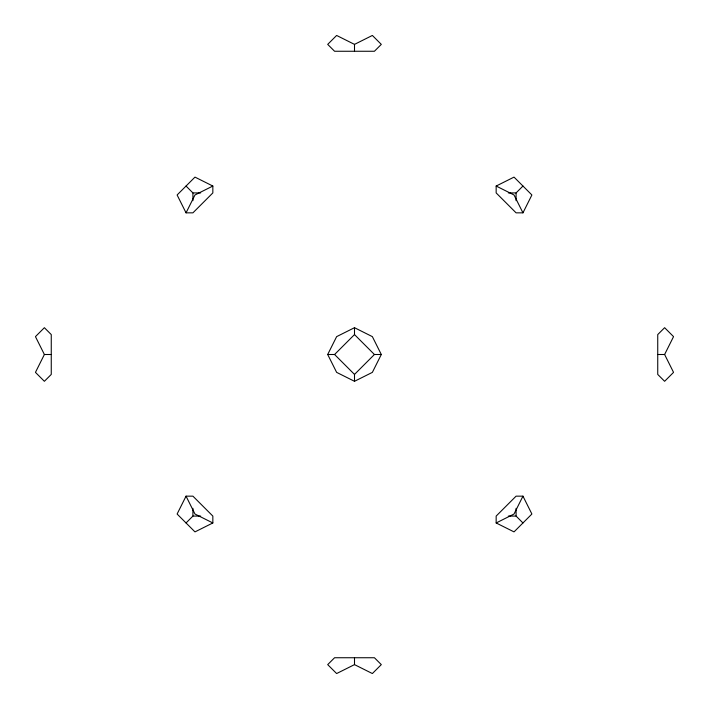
<?xml version="1.0" encoding="UTF-8"?>
<svg xmlns="http://www.w3.org/2000/svg" width="709" height="709" viewBox="0 0 709 709"><rect width="100%" height="100%" fill="white"/><g stroke="black" fill="none" stroke-linecap="round" stroke-linejoin="round"><path stroke-width="1.06" d="M44.383 354.5L35.45 372.367L44.383 381.3L51.261 374.423L51.261 334.577L44.383 327.7L35.45 336.633L44.383 354.5L51.261 354.5M186.042 212.842L194.975 194.975L212.842 186.042L212.842 192.919L192.919 212.842L186.042 212.842L177.108 194.975L194.975 177.108L212.842 186.042M186.042 496.158L177.108 514.025L194.975 531.892L212.842 522.958L212.842 516.081L192.919 496.158L186.042 496.158L194.975 514.025L212.842 522.958M327.7 354.5L336.633 336.633L354.5 327.7L372.367 336.633L381.3 354.5L372.367 372.367L354.5 381.3L336.633 372.367L327.7 354.5L334.577 354.5L354.5 334.577L354.5 327.7M522.958 212.842L531.892 194.975L514.025 177.108L496.158 186.042L496.158 192.919L516.081 212.842L522.958 212.842L514.025 194.975L496.158 186.042M522.958 496.158L514.025 514.025L496.158 522.958L496.158 516.081L516.081 496.158L522.958 496.158L531.892 514.025L514.025 531.892L496.158 522.958M664.617 354.5L673.55 336.633L664.617 327.7L657.739 334.577L657.739 374.423L664.617 381.3L673.55 372.367L664.617 354.5L657.739 354.5M186.042 522.958L192.919 516.081L192.919 508.335M508.335 192.919L516.081 192.919L522.958 186.042M354.5 381.3L354.5 374.423L374.423 354.5L381.3 354.5M354.5 44.383L372.367 35.45L381.3 44.383L374.423 51.261L334.577 51.261L327.7 44.383L336.633 35.45L354.5 44.383L354.5 51.261M354.5 664.617L336.633 673.55L327.7 664.617L334.577 657.739L374.423 657.739L381.3 664.617L372.367 673.55L354.5 664.617L354.5 657.739M186.042 186.042L192.919 192.919L200.665 192.919M192.919 516.081L200.665 516.081M508.335 516.081L516.081 516.081L522.958 522.958M354.5 334.577L374.423 354.5M334.577 354.5L354.5 374.423M516.081 192.919L516.081 200.665M516.081 508.335L516.081 516.081M192.919 192.919L192.919 200.665"/></g></svg>
